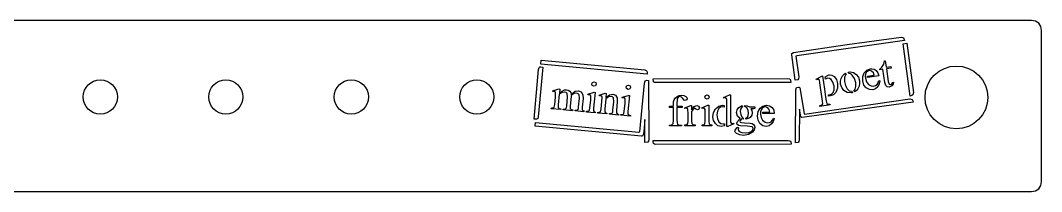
# Model space of a CAD drawing. Extents: x 133 to 702, y 1043 to 1091.
# Drawn here: x 417.5 to 701.7, y 1042.9 to 1090.6 of the extents above; entities that cross this region are included whole.
import ezdxf

# ---------------------------------------------------------------- set-up
doc = ezdxf.new("R2010")
doc.units = 0

msp = doc.modelspace()

# ---------------------------------------------------------------- linework, layer by layer
at = {"layer": 'plate'}
for p, q in [((698.94088, 1090.55234), (136.134922, 1090.55234)), ((700.017017, 1090.33615), (698.94088, 1090.55234)), ((700.89394, 1089.745871), (700.017017, 1090.33615)), ((701.484213, 1088.868945), (700.89394, 1089.745871)), ((701.7004, 1087.79281), (701.484213, 1088.868945)), ((647.606719, 1083.809894), (662.59422, 1085.87713)), ((662.59422, 1085.87713), (662.59426, 1085.87717)), ((662.59426, 1085.87717), (663.025265, 1085.839895)), ((663.025265, 1085.839895), (663.308839, 1085.66643)), ((663.308839, 1085.66643), (663.53477, 1084.94338)), ((701.7004, 1045.68686), (701.7004, 1087.79281)), ((632.64204, 1081.59367), (647.606719, 1083.809894)), ((663.53477, 1084.94338), (633.58259, 1080.66043)), ((663.16787, 1084.06436), (664.21483, 1084.20905)), ((665.15793, 1069.51796), (663.16787, 1084.06436)), ((664.21483, 1084.20905), (666.09637, 1070.45486)), ((664.21483, 1084.20905), (664.21483, 1084.20905)), ((632.2266, 1080.97665), (632.2276, 1081.38076)), ((633.16763, 1073.8851), (632.2266, 1080.97665)), ((632.2276, 1081.38076), (632.64204, 1081.59367)), ((633.58259, 1080.66043), (633.3485, 1080.57823)), ((633.3485, 1080.57823), (634.11331, 1074.81837)), ((562.86701, 1077.58827), (561.58699, 1063.73795)), ((561.73892, 1076.88909), (561.88797, 1077.450321)), ((561.88797, 1077.450321), (562.084534, 1077.618457)), ((562.084534, 1077.618457), (562.37557, 1077.66527)), ((562.37557, 1077.66527), (562.86701, 1077.58827)), ((562.37557, 1077.66527), (562.37557, 1077.66527)), ((562.39417, 1078.40424), (562.49187, 1079.45896)), ((591.95309, 1075.64059), (562.39417, 1078.40424)), ((562.49184, 1079.45896), (591.25391, 1076.76972)), ((562.49187, 1079.45896), (562.49184, 1079.45896)), ((653.067177, 1076.710323), (654.03349, 1077.04927)), ((654.03349, 1077.04927), (654.36939, 1077.07567)), ((654.36939, 1077.07567), (654.36944, 1077.07564)), ((654.36944, 1077.07564), (654.36995, 1077.07512)), ((654.36995, 1077.07512), (654.47796, 1077.07412)), ((654.47796, 1077.07412), (655.087513, 1076.957735)), ((656.65299, 1077.02806), (657.2576, 1077.56446)), ((656.68089, 1076.83117), (656.65299, 1077.02806)), ((657.2576, 1077.56446), (657.76558, 1078.398)), ((657.76558, 1078.398), (658.02862, 1079.28115)), ((658.02862, 1079.28115), (658.21313, 1079.30754)), ((658.21313, 1079.30754), (658.46996, 1077.51282)), ((658.46996, 1077.51282), (659.74585, 1077.69524)), ((659.80525, 1077.27821), (658.52936, 1077.09579)), ((658.52936, 1077.09579), (659.03579, 1073.55389)), ((659.74585, 1077.69524), (659.80525, 1077.27821)), ((673.157998, 1076.398308), (674.660795, 1077.200633)), ((674.660795, 1077.200633), (676.290763, 1077.695941)), ((676.290763, 1077.695941), (678.0021, 1077.86526)), ((678.0021, 1077.86526), (679.713437, 1077.695941)), ((678.0021, 1077.86526), (678.0021, 1077.86526)), ((679.713437, 1077.695941), (681.343405, 1077.200633)), ((681.343405, 1077.200633), (682.846202, 1076.398308)), ((560.45889, 1063.03929), (561.73892, 1076.88909)), ((591.25391, 1076.76972), (591.634349, 1076.660284)), ((591.634349, 1076.660284), (591.880265, 1076.436748)), ((591.880265, 1076.436748), (591.987798, 1076.097414)), ((591.987798, 1076.097414), (591.95309, 1075.64059)), ((593.60932, 1074.29289), (631.10006, 1074.35229)), ((593.732207, 1073.497202), (593.60932, 1074.29289)), ((631.10006, 1074.35229), (631.598354, 1074.253957)), ((631.598354, 1074.253957), (631.850041, 1074.043885)), ((634.077478, 1074.333803), (633.915626, 1074.054352)), ((634.11331, 1074.81837), (634.077478, 1074.333803)), ((638.9373, 1074.16524), (640.5217, 1075.0856)), ((639.036, 1073.98489), (638.9373, 1074.16524)), ((640.5217, 1075.0856), (640.74805, 1075.11814)), ((640.74805, 1075.11814), (641.0085, 1073.29137)), ((641.41116, 1074.72271), (641.63234, 1074.97076)), ((641.43906, 1074.65861), (641.41116, 1074.72271)), ((641.50006, 1074.47361), (641.43906, 1074.65861)), ((641.55846, 1074.26381), (641.50006, 1074.47361)), ((641.57246, 1074.21371), (641.55846, 1074.26381)), ((641.59726, 1074.23541), (641.57246, 1074.21371)), ((642.14348, 1074.45968), (641.59726, 1074.23541)), ((641.63234, 1074.97076), (642.49069, 1075.39141)), ((642.648903, 1074.413374), (642.14348, 1074.45968)), ((642.49069, 1075.39141), (642.69326, 1075.41051)), ((643.11603, 1074.1243), (642.648903, 1074.413374)), ((642.69315, 1075.41062), (642.69366, 1075.41062)), ((642.69326, 1075.41051), (642.69315, 1075.41062)), ((642.69366, 1075.41062), (642.69418, 1075.41062)), ((642.69418, 1075.41062), (643.358952, 1075.30797)), ((643.358952, 1075.30797), (643.95405, 1074.94399)), ((643.95405, 1074.94399), (644.589129, 1074.10987)), ((645.771977, 1073.618768), (645.94311, 1074.40079)), ((645.94311, 1074.40079), (646.284314, 1075.109682)), ((646.284314, 1075.109682), (646.76993, 1075.63844)), ((646.76993, 1075.63844), (647.17197, 1075.90458)), ((646.84747, 1074.75531), (646.82367, 1073.51663)), ((647.26656, 1075.48447), (646.84747, 1074.75531)), ((647.17194, 1075.90465), (647.17246, 1075.90465)), ((647.17197, 1075.90458), (647.17194, 1075.90465)), ((647.17246, 1075.90465), (647.20966, 1075.78528)), ((647.20966, 1075.78528), (647.28406, 1075.55997)), ((647.30166, 1075.51137), (647.26656, 1075.48447)), ((647.28406, 1075.55997), (647.30166, 1075.51137)), ((647.89332, 1076.16035), (648.00649, 1076.18055)), ((647.89383, 1076.15735), (647.89332, 1076.16035)), ((647.97343, 1075.97493), (647.89383, 1076.15735)), ((648.06853, 1075.78011), (647.97343, 1075.97493)), ((648.00649, 1076.18055), (648.31086, 1076.20895)), ((648.580254, 1075.673935), (648.06853, 1075.78011)), ((648.31086, 1076.20895), (648.44005, 1076.21195)), ((648.44005, 1076.21195), (648.44008, 1076.21161)), ((648.44008, 1076.21161), (648.4406, 1076.21161)), ((648.4406, 1076.21161), (649.34611, 1076.037436)), ((649.03746, 1075.34861), (648.580254, 1075.673935)), ((649.648779, 1074.425836), (649.03746, 1075.34861)), ((649.34611, 1076.037436), (650.13249, 1075.52328)), ((649.99141, 1073.14823), (649.648779, 1074.425836)), ((650.13249, 1075.52328), (650.734596, 1074.72722)), ((650.734596, 1074.72722), (651.03476, 1073.76628)), ((651.93594, 1073.71924), (651.936427, 1074.990989)), ((651.936427, 1074.990989), (652.33902, 1076.00386)), ((652.33902, 1076.00386), (653.067177, 1076.710323)), ((652.68967, 1075.572625), (652.62689, 1074.95792)), ((652.62689, 1074.95792), (652.68939, 1074.49955)), ((652.68939, 1074.49955), (652.991729, 1073.488921)), ((652.92816, 1076.06328), (652.68967, 1075.572625)), ((653.305472, 1076.413896), (652.92816, 1076.06328)), ((653.24287, 1075.01947), (655.15542, 1075.29284)), ((653.30077, 1074.67479), (653.24287, 1075.01947)), ((656.45096, 1075.1254), (653.30077, 1074.67479)), ((653.76119, 1076.57798), (653.305472, 1076.413896)), ((653.9219, 1076.58888), (653.76119, 1076.57798)), ((654.40249, 1076.47519), (653.9219, 1076.58888)), ((654.92442, 1076.01476), (654.40249, 1076.47519)), ((655.15542, 1075.29284), (654.92442, 1076.01476)), ((655.087513, 1076.957735), (655.62931, 1076.65709)), ((655.62931, 1076.65709), (656.172982, 1076.015212)), ((656.172982, 1076.015212), (656.45096, 1075.1254)), ((657.54544, 1076.95468), (656.68089, 1076.83117)), ((658.07047, 1073.28204), (657.54544, 1076.95468)), ((670.737802, 1073.978112), (671.828174, 1075.307936)), ((671.828174, 1075.307936), (673.157998, 1076.398308)), ((682.846202, 1076.398308), (684.176026, 1075.307936)), ((684.176026, 1075.307936), (685.266398, 1073.978112)), ((435.37466, 1071.101987), (435.813759, 1071.910966)), ((435.813759, 1071.910966), (436.395302, 1072.615804)), ((436.395302, 1072.615804), (437.100139, 1073.197348)), ((437.100139, 1073.197348), (437.909118, 1073.636448)), ((437.909118, 1073.636448), (438.803089, 1073.913953)), ((438.803089, 1073.913953), (439.7629, 1074.01071)), ((439.7629, 1074.01071), (440.722711, 1073.913953)), ((439.7629, 1074.01071), (439.7629, 1074.01071)), ((440.722711, 1073.913953), (441.616682, 1073.636448)), ((441.616682, 1073.636448), (442.425661, 1073.197348)), ((442.425661, 1073.197348), (443.130497, 1072.615804)), ((443.130497, 1072.615804), (443.712041, 1071.910966)), ((443.712041, 1071.910966), (444.15114, 1071.101987)), ((470.29966, 1071.101987), (470.738759, 1071.910966)), ((470.738759, 1071.910966), (471.320302, 1072.615804)), ((471.320302, 1072.615804), (472.025139, 1073.197348)), ((472.025139, 1073.197348), (472.834118, 1073.636448)), ((472.834118, 1073.636448), (473.728089, 1073.913953)), ((473.728089, 1073.913953), (474.6879, 1074.01071)), ((474.6879, 1074.01071), (475.647711, 1073.913953)), ((474.6879, 1074.01071), (474.6879, 1074.01071)), ((475.647711, 1073.913953), (476.541682, 1073.636448)), ((476.541682, 1073.636448), (477.350661, 1073.197348)), ((477.350661, 1073.197348), (478.055497, 1072.615804)), ((478.055497, 1072.615804), (478.637041, 1071.910966)), ((478.637041, 1071.910966), (479.07614, 1071.101987)), ((505.22466, 1071.101987), (505.663759, 1071.910966)), ((505.663759, 1071.910966), (506.245302, 1072.615804)), ((506.245302, 1072.615804), (506.950139, 1073.197348)), ((506.950139, 1073.197348), (507.759118, 1073.636448)), ((507.759118, 1073.636448), (508.653089, 1073.913953)), ((508.653089, 1073.913953), (509.6129, 1074.01071)), ((509.6129, 1074.01071), (510.572711, 1073.913953)), ((509.6129, 1074.01071), (509.6129, 1074.01071)), ((510.572711, 1073.913953), (511.466682, 1073.636448)), ((511.466682, 1073.636448), (512.275661, 1073.197348)), ((512.275661, 1073.197348), (512.980497, 1072.615804)), ((512.980497, 1072.615804), (513.562041, 1071.910966)), ((513.562041, 1071.910966), (514.00114, 1071.101987)), ((540.14966, 1071.101987), (540.588759, 1071.910966)), ((540.588759, 1071.910966), (541.170302, 1072.615804)), ((541.170302, 1072.615804), (541.875139, 1073.197348)), ((541.875139, 1073.197348), (542.684118, 1073.636448)), ((542.684118, 1073.636448), (543.578089, 1073.913953)), ((543.578089, 1073.913953), (544.5379, 1074.01071)), ((544.5379, 1074.01071), (545.497711, 1073.913953)), ((544.5379, 1074.01071), (544.5379, 1074.01071)), ((545.497711, 1073.913953), (546.391682, 1073.636448)), ((546.391682, 1073.636448), (547.200661, 1073.197348)), ((547.200661, 1073.197348), (547.905497, 1072.615804)), ((547.905497, 1072.615804), (548.487041, 1071.910966)), ((548.487041, 1071.910966), (548.92614, 1071.101987)), ((565.65085, 1070.96686), (567.36803, 1071.48373)), ((567.36803, 1071.48373), (567.62589, 1071.45943)), ((567.62589, 1071.45943), (567.51686, 1070.29)), ((576.54628, 1072.91207), (576.7597, 1073.32186)), ((576.68581, 1072.46352), (576.54628, 1072.91207)), ((577.10077, 1072.24338), (576.68581, 1072.46352)), ((576.7597, 1073.32186), (577.21446, 1073.46036)), ((577.54312, 1072.38342), (577.10077, 1072.24338)), ((577.21446, 1073.46036), (577.62373, 1073.24073)), ((577.21446, 1073.46036), (577.21446, 1073.46036)), ((577.76378, 1072.79838), (577.54312, 1072.38342)), ((577.62373, 1073.24073), (577.76378, 1072.79838)), ((586.0997, 1072.01858), (586.31313, 1072.42838)), ((586.23923, 1071.57003), (586.0997, 1072.01858)), ((586.65419, 1071.34989), (586.23923, 1071.57003)), ((586.31313, 1072.42838), (586.76788, 1072.56739)), ((587.09654, 1071.48993), (586.65419, 1071.34989)), ((586.76788, 1072.56739), (587.17664, 1072.34725)), ((586.76788, 1072.56739), (586.76788, 1072.56739)), ((587.31668, 1071.9049), (587.09654, 1071.48993)), ((587.17664, 1072.34725), (587.31668, 1071.9049)), ((589.9026, 1059.50569), (591.22448, 1073.11623)), ((591.22448, 1073.11623), (591.390539, 1073.735535)), ((591.390539, 1073.735535), (591.8229, 1073.88621)), ((591.8229, 1073.88621), (591.8622, 1073.89321)), ((591.86214, 1073.8934), (591.86314, 1073.8934)), ((591.8622, 1073.89321), (591.86214, 1073.8934)), ((591.86314, 1073.8934), (592.35923, 1073.8614)), ((592.35923, 1073.8614), (592.36823, 1057.38592)), ((593.994745, 1073.296857), (593.732207, 1073.497202)), ((594.40927, 1073.23559), (593.994745, 1073.296857)), ((631.90001, 1073.29499), (594.40927, 1073.23559)), ((631.850041, 1074.043885), (631.90001, 1073.29499)), ((633.915626, 1074.054352), (633.16763, 1073.8851)), ((633.33874, 1071.19641), (633.506691, 1071.87526)), ((633.506691, 1071.87526), (634.01725, 1072.016)), ((634.01719, 1072.016), (634.261336, 1071.97841)), ((634.01725, 1072.016), (634.01719, 1072.016)), ((634.261336, 1071.97841), (634.42647, 1071.83048)), ((634.42647, 1071.83048), (635.62123, 1064.65883)), ((639.38791, 1074.12029), (639.036, 1073.98489)), ((639.67833, 1074.08879), (639.38791, 1074.12029)), ((639.86385, 1073.89603), (639.67833, 1074.08879)), ((640.00803, 1073.22941), (639.86385, 1073.89603)), ((640.747, 1068.0659), (640.00803, 1073.22941)), ((641.0085, 1073.29137), (641.27153, 1071.45118)), ((641.27153, 1071.45118), (641.59916, 1069.16656)), ((643.644599, 1073.364794), (643.11603, 1074.1243)), ((643.94027, 1072.27687), (643.644599, 1073.364794)), ((643.959609, 1071.28029), (643.94027, 1072.27687)), ((644.903157, 1071.669294), (644.44446, 1070.53599)), ((644.589129, 1074.10987), (644.92144, 1072.98907)), ((644.92144, 1072.98907), (644.903157, 1071.669294)), ((645.78653, 1072.85722), (645.771977, 1073.618768)), ((646.080294, 1071.898324), (645.78653, 1072.85722)), ((646.66658, 1071.08471), (646.080294, 1071.898324)), ((646.82367, 1073.51663), (647.100296, 1072.423033)), ((647.100296, 1072.423033), (647.589, 1071.52709)), ((647.589, 1071.52709), (648.195511, 1070.977226)), ((649.5134, 1071.06412), (649.85033, 1071.45479)), ((649.85033, 1071.45479), (650.039314, 1072.143523)), ((650.039314, 1072.143523), (649.99141, 1073.14823)), ((650.570644, 1071.512273), (650.08546, 1070.95922)), ((650.89523, 1072.23097), (650.570644, 1071.512273)), ((651.052306, 1073.015676), (650.89523, 1072.23097)), ((651.03476, 1073.76628), (651.052306, 1073.015676)), ((652.276655, 1072.581525), (651.93594, 1073.71924)), ((652.92865, 1071.75605), (652.276655, 1072.581525)), ((653.78402, 1071.294261), (652.92865, 1071.75605)), ((652.991729, 1073.488921), (653.53895, 1072.76219)), ((653.53895, 1072.76219), (654.261591, 1072.336095)), ((654.72492, 1071.23412), (653.78402, 1071.294261)), ((654.261591, 1072.336095), (655.03911, 1072.27075)), ((655.531491, 1071.519876), (654.72492, 1071.23412)), ((655.03911, 1072.27075), (655.529492, 1072.415487)), ((655.529492, 1072.415487), (655.92743, 1072.69605)), ((656.13827, 1072.11779), (655.531491, 1071.519876)), ((655.92743, 1072.69605), (656.236634, 1073.150879)), ((656.519571, 1072.896435), (656.13827, 1072.11779)), ((656.236634, 1073.150879), (656.4504, 1073.80502)), ((656.4504, 1073.80502), (656.65245, 1073.71252)), ((656.65245, 1073.71252), (656.519571, 1072.896435)), ((658.3211, 1072.42317), (658.07047, 1073.28204)), ((658.77121, 1072.04335), (658.3211, 1072.42317)), ((659.32931, 1071.97105), (658.77121, 1072.04335)), ((659.03579, 1073.55389), (659.28694, 1072.85936)), ((659.28694, 1072.85936), (659.70707, 1072.7312)), ((660.07449, 1072.37568), (659.32931, 1071.97105)), ((659.70707, 1072.7312), (660.0719, 1072.90483)), ((660.0719, 1072.90483), (660.306, 1073.30946)), ((660.359983, 1072.794004), (660.07449, 1072.37568)), ((660.306, 1073.30946), (660.53854, 1073.34306)), ((660.53854, 1073.34306), (660.359983, 1072.794004)), ((669.440169, 1070.845347), (669.935477, 1072.475315)), ((669.935477, 1072.475315), (670.737802, 1073.978112)), ((685.266398, 1073.978112), (686.068723, 1072.475315)), ((686.068723, 1072.475315), (686.564031, 1070.845347)), ((435.0004, 1069.24821), (435.097157, 1070.208018)), ((435.097157, 1068.288402), (435.0004, 1069.24821)), ((435.097157, 1070.208018), (435.37466, 1071.101987)), ((444.15114, 1071.101987), (444.428643, 1070.208018)), ((444.428643, 1070.208018), (444.5254, 1069.24821)), ((444.5254, 1069.24821), (444.428643, 1068.288402)), ((469.9254, 1069.24821), (470.022157, 1070.208018)), ((470.022157, 1068.288402), (469.9254, 1069.24821)), ((470.022157, 1070.208018), (470.29966, 1071.101987)), ((479.07614, 1071.101987), (479.353643, 1070.208018)), ((479.353643, 1070.208018), (479.4504, 1069.24821)), ((479.4504, 1069.24821), (479.353643, 1068.288402)), ((504.8504, 1069.24821), (504.947157, 1070.208018)), ((504.947157, 1068.288402), (504.8504, 1069.24821)), ((504.947157, 1070.208018), (505.22466, 1071.101987)), ((514.00114, 1071.101987), (514.278643, 1070.208018)), ((514.278643, 1070.208018), (514.3754, 1069.24821)), ((514.3754, 1069.24821), (514.278643, 1068.288402)), ((539.7754, 1069.24821), (539.872157, 1070.208018)), ((539.872157, 1068.288402), (539.7754, 1069.24821)), ((539.872157, 1070.208018), (540.14966, 1071.101987)), ((548.92614, 1071.101987), (549.203643, 1070.208018)), ((549.203643, 1070.208018), (549.3004, 1069.24821)), ((549.3004, 1069.24821), (549.203643, 1068.288402)), ((565.72065, 1070.74258), (565.65085, 1070.96686)), ((566.13097, 1070.79478), (565.72065, 1070.74258)), ((566.36971, 1070.69401), (566.13097, 1070.79478)), ((566.22449, 1067.13815), (566.42086, 1069.23725)), ((566.47616, 1070.41134), (566.36971, 1070.69401)), ((566.42086, 1069.23725), (566.47616, 1070.41134)), ((567.48973, 1069.99022), (567.21429, 1067.04569)), ((568.31242, 1070.51215), (567.48973, 1069.99022)), ((567.51686, 1070.29), (568.28942, 1070.91373)), ((568.28942, 1070.91373), (568.90385, 1071.21294)), ((568.97078, 1070.62584), (568.31242, 1070.51215)), ((568.90385, 1071.21294), (569.53327, 1071.28114)), ((569.383108, 1070.490541), (568.97078, 1070.62584)), ((569.67254, 1070.17315), (569.383108, 1070.490541)), ((569.53327, 1071.28114), (570.006214, 1071.161259)), ((569.55885, 1066.82658), (569.78003, 1069.18923)), ((569.78003, 1069.18923), (569.67254, 1070.17315)), ((570.006214, 1071.161259), (570.39317, 1070.89821)), ((570.39317, 1070.89821), (570.669202, 1070.501821)), ((570.7932, 1069.3546), (570.54826, 1066.73358)), ((570.669202, 1070.501821), (570.80968, 1069.98199)), ((570.8051, 1069.6135), (570.7932, 1069.3546)), ((570.8237, 1069.6786), (570.8051, 1069.6135)), ((570.80968, 1069.98199), (571.94088, 1070.82587)), ((571.65208, 1070.19382), (570.8237, 1069.6786)), ((572.30888, 1070.29562), (571.65208, 1070.19382)), ((571.94088, 1070.82587), (572.83798, 1070.97211)), ((572.745145, 1070.158126), (572.30888, 1070.29562)), ((573.02253, 1069.8419), (572.745145, 1070.158126)), ((572.83798, 1070.97211), (573.59039, 1070.67187)), ((572.87527, 1066.51601), (573.09593, 1068.87917)), ((573.09593, 1068.87917), (573.02253, 1069.8419)), ((573.59039, 1070.67187), (574.06168, 1069.89001)), ((574.09168, 1068.7862), (573.8705, 1066.42303)), ((574.06168, 1069.89001), (574.09168, 1068.7862)), ((575.46137, 1070.04919), (577.17932, 1070.56596)), ((575.52547, 1069.82543), (575.46137, 1070.04919)), ((575.94147, 1069.87713), (575.52547, 1069.82543)), ((576.18021, 1069.77636), (575.94147, 1069.87713)), ((576.2877, 1069.49989), (576.18021, 1069.77636)), ((576.2329, 1068.33769), (576.2877, 1069.49989)), ((577.44338, 1070.54166), (577.03101, 1066.12746)), ((577.17932, 1070.56596), (577.44338, 1070.54166)), ((578.58594, 1069.75715), (580.30367, 1070.27399)), ((578.65574, 1069.53235), (578.58594, 1069.75715)), ((579.06605, 1069.58505), (578.65574, 1069.53235)), ((579.30428, 1069.48377), (579.06605, 1069.58505)), ((579.41487, 1069.17733), (579.30428, 1069.48377)), ((579.35027, 1067.96758), (579.41487, 1069.17733)), ((580.42048, 1068.73244), (580.1497, 1065.83598)), ((580.30367, 1070.27399), (580.56154, 1070.24969)), ((581.18419, 1069.250724), (580.42048, 1068.73244)), ((580.56154, 1070.24969), (580.45354, 1069.08645)), ((580.45354, 1069.08645), (581.478106, 1069.870784)), ((581.91445, 1069.37891), (581.18419, 1069.250724)), ((581.478106, 1069.870784), (582.40329, 1070.07761)), ((582.300743, 1069.256781), (581.91445, 1069.37891)), ((582.53612, 1068.97635), (582.300743, 1069.256781)), ((582.40329, 1070.07761), (583.1557, 1069.77737)), ((582.63272, 1067.87203), (582.53612, 1068.97635)), ((583.1557, 1069.77737), (583.60218, 1068.99137)), ((583.60218, 1068.99137), (583.63058, 1067.87567)), ((585.0148, 1069.15564), (586.73274, 1069.67242)), ((585.0789, 1068.93188), (585.0148, 1069.15564)), ((585.49489, 1068.98408), (585.0789, 1068.93188)), ((585.73364, 1068.8828), (585.49489, 1068.98408)), ((585.84061, 1068.60685), (585.73364, 1068.8828)), ((585.78631, 1067.44413), (585.84061, 1068.60685)), ((586.99681, 1069.64812), (586.58443, 1065.23391)), ((586.73274, 1069.67242), (586.99681, 1069.64812)), ((599.301117, 1067.862869), (599.49993, 1068.49829)), ((599.49993, 1068.49829), (599.83425, 1069.014959)), ((599.83425, 1069.014959), (600.30711, 1069.4202)), ((600.31331, 1068.73342), (600.22911, 1067.13714)), ((600.30711, 1069.4202), (600.888418, 1069.686551)), ((600.59029, 1069.19127), (600.31331, 1068.73342)), ((601.06003, 1069.34165), (600.59029, 1069.19127)), ((600.888418, 1069.686551), (601.53598, 1069.77522)), ((601.47551, 1069.22745), (601.06003, 1069.34165)), ((601.8853, 1068.78148), (601.47551, 1069.22745)), ((601.53597, 1069.77525), (602.142664, 1069.673008)), ((601.53598, 1069.77522), (601.53597, 1069.77525)), ((602.25892, 1068.35412), (601.8853, 1068.78148)), ((602.142664, 1069.673008), (602.69817, 1069.36597)), ((602.69817, 1069.36597), (602.960177, 1069.078423)), ((603.04751, 1068.75774), (602.89093, 1068.41409)), ((602.960177, 1069.078423), (603.04751, 1068.75774)), ((607.99242, 1069.2172), (608.16709, 1069.64509)), ((608.17329, 1068.78364), (607.99242, 1069.2172)), ((608.16709, 1069.64509), (608.60686, 1069.82595)), ((608.60686, 1068.60329), (608.17329, 1068.78364)), ((608.60686, 1069.82595), (609.03474, 1069.64509)), ((608.60686, 1069.82595), (608.60686, 1069.82595)), ((609.03474, 1068.78364), (608.60686, 1068.60329)), ((609.03474, 1069.64509), (609.21509, 1069.2172)), ((609.21509, 1069.2172), (609.03474, 1068.78364)), ((613.20086, 1069.13048), (614.84575, 1069.80525)), ((613.27886, 1068.91964), (613.20086, 1069.13048)), ((613.69434, 1069.01624), (613.27886, 1068.91964)), ((613.93515, 1068.93764), (613.69434, 1069.01624)), ((614.07416, 1068.64257), (613.93515, 1068.93764)), ((614.12226, 1067.48036), (614.07416, 1068.64257)), ((614.84575, 1069.80525), (615.11499, 1069.80525)), ((615.11499, 1069.80525), (615.11499, 1063.42631)), ((633.21678, 1056.51204), (633.33874, 1071.19641)), ((635.68173, 1064.4976), (665.05151, 1068.69941)), ((641.59916, 1069.16656), (641.74178, 1068.17127)), ((642.38119, 1069.88904), (642.80287, 1069.89304)), ((642.38819, 1069.6167), (642.38119, 1069.88904)), ((642.38619, 1069.51542), (642.38819, 1069.6167)), ((642.87143, 1069.53812), (642.38619, 1069.51542)), ((642.80287, 1069.89304), (643.32573, 1070.086676)), ((643.771472, 1069.860111), (642.87143, 1069.53812)), ((643.32573, 1070.086676), (643.70204, 1070.49662)), ((643.70204, 1070.49662), (643.959609, 1071.28029)), ((644.44446, 1070.53599), (643.771472, 1069.860111)), ((647.626416, 1070.468976), (646.66658, 1071.08471)), ((648.76929, 1070.3814), (647.626416, 1070.468976)), ((648.195511, 1070.977226), (648.87988, 1070.83204)), ((649.04628, 1070.4362), (648.76929, 1070.3814)), ((648.87988, 1070.83204), (648.94708, 1070.66719)), ((648.94708, 1070.66719), (649.04628, 1070.4362)), ((649.67257, 1070.67758), (649.5134, 1071.06412)), ((650.08546, 1070.95922), (649.67257, 1070.67758)), ((665.05151, 1068.69941), (665.66782, 1068.524819)), ((665.609798, 1069.615572), (665.15793, 1069.51796)), ((665.914096, 1069.843786), (665.609798, 1069.615572)), ((665.66782, 1068.524819), (665.894354, 1068.218792)), ((666.09637, 1070.45486), (665.914096, 1069.843786)), ((669.27085, 1069.13401), (669.440169, 1070.845347)), ((669.440169, 1067.422673), (669.27085, 1069.13401)), ((686.564031, 1070.845347), (686.73335, 1069.13401)), ((686.73335, 1069.13401), (686.564031, 1067.422673)), ((435.37466, 1067.394433), (435.097157, 1068.288402)), ((435.813759, 1066.585454), (435.37466, 1067.394433)), ((436.395302, 1065.880616), (435.813759, 1066.585454)), ((437.100139, 1065.299072), (436.395302, 1065.880616)), ((443.130497, 1065.880616), (442.425661, 1065.299072)), ((443.712041, 1066.585454), (443.130497, 1065.880616)), ((444.15114, 1067.394433), (443.712041, 1066.585454)), ((444.428643, 1068.288402), (444.15114, 1067.394433)), ((470.29966, 1067.394433), (470.022157, 1068.288402)), ((470.738759, 1066.585454), (470.29966, 1067.394433)), ((471.320302, 1065.880616), (470.738759, 1066.585454)), ((472.025139, 1065.299072), (471.320302, 1065.880616)), ((478.055497, 1065.880616), (477.350661, 1065.299072)), ((478.637041, 1066.585454), (478.055497, 1065.880616)), ((479.07614, 1067.394433), (478.637041, 1066.585454)), ((479.353643, 1068.288402), (479.07614, 1067.394433)), ((505.22466, 1067.394433), (504.947157, 1068.288402)), ((505.663759, 1066.585454), (505.22466, 1067.394433)), ((506.245302, 1065.880616), (505.663759, 1066.585454)), ((506.950139, 1065.299072), (506.245302, 1065.880616)), ((512.980497, 1065.880616), (512.275661, 1065.299072)), ((513.562041, 1066.585454), (512.980497, 1065.880616)), ((514.00114, 1067.394433), (513.562041, 1066.585454)), ((514.278643, 1068.288402), (514.00114, 1067.394433)), ((540.14966, 1067.394433), (539.872157, 1068.288402)), ((540.588759, 1066.585454), (540.14966, 1067.394433)), ((541.170302, 1065.880616), (540.588759, 1066.585454)), ((541.875139, 1065.299072), (541.170302, 1065.880616)), ((547.905497, 1065.880616), (547.200661, 1065.299072)), ((548.487041, 1066.585454), (547.905497, 1065.880616)), ((548.92614, 1067.394433), (548.487041, 1066.585454)), ((549.203643, 1068.288402), (548.92614, 1067.394433)), ((565.27463, 1065.97496), (565.29483, 1066.19045)), ((567.88067, 1065.72639), (565.27463, 1065.97496)), ((565.29483, 1066.19045), (565.8302, 1066.21935)), ((565.8302, 1066.21935), (566.08186, 1066.45551)), ((566.08186, 1066.45551), (566.22449, 1067.13815)), ((567.21429, 1067.04569), (567.22029, 1066.33721)), ((567.22029, 1066.33721), (567.41925, 1066.07056)), ((567.41925, 1066.07056), (567.90087, 1065.9424)), ((567.90087, 1065.9424), (567.88067, 1065.72639)), ((568.54853, 1065.66852), (568.56923, 1065.88453)), ((571.19695, 1065.42048), (568.54853, 1065.66852)), ((568.56923, 1065.88453), (569.20278, 1065.93413)), ((569.20278, 1065.93413), (569.47305, 1066.23541)), ((569.47305, 1066.23541), (569.55885, 1066.82658)), ((570.54826, 1066.73358), (570.54226, 1066.02664)), ((570.54226, 1066.02664), (570.76033, 1065.77033)), ((570.76033, 1065.77033), (571.21715, 1065.63649)), ((571.21715, 1065.63649), (571.19695, 1065.42048)), ((572.0055, 1065.56309), (572.56981, 1065.64939)), ((572.56981, 1065.64939), (572.79667, 1065.93671)), ((572.79667, 1065.93671), (572.87527, 1066.51601)), ((573.8705, 1066.42303), (573.8824, 1065.70835)), ((573.8824, 1065.70835), (574.0829, 1065.45927)), ((575.88667, 1065.5389), (576.03498, 1066.22051)), ((576.03498, 1066.22051), (576.2329, 1068.33769)), ((577.03101, 1066.12746), (577.03801, 1065.43138)), ((578.93324, 1065.12693), (579.15959, 1065.92843)), ((579.15959, 1065.92843), (579.35027, 1067.96758)), ((580.1497, 1065.83598), (580.15021, 1065.1399)), ((582.3454, 1065.06186), (582.4224, 1065.62307)), ((582.4224, 1065.62307), (582.63272, 1067.87203)), ((583.63058, 1067.87567), (583.41147, 1065.5306)), ((585.58839, 1065.32746), (585.78631, 1067.44413)), ((598.16306, 1066.30618), (598.16306, 1066.73974)), ((598.16306, 1066.73974), (599.23483, 1066.73974)), ((599.23483, 1066.30618), (598.16306, 1066.30618)), ((599.23483, 1067.10096), (599.301117, 1067.862869)), ((599.23483, 1066.73974), (599.23483, 1067.10096)), ((599.23483, 1062.68004), (599.23483, 1066.30618)), ((600.22911, 1067.13714), (600.22911, 1066.73974)), ((600.22911, 1066.73974), (601.65021, 1066.73974)), ((601.65021, 1066.30618), (600.22911, 1066.30618)), ((600.22911, 1066.30618), (600.22911, 1062.68004)), ((601.65021, 1066.73974), (601.65021, 1066.30618)), ((602.554, 1068.25752), (602.25892, 1068.35412)), ((602.38291, 1066.24491), (604.0521, 1066.9198)), ((602.44341, 1066.02838), (602.38291, 1066.24491)), ((602.86509, 1066.11828), (602.44341, 1066.02838)), ((602.89093, 1068.41409), (602.554, 1068.25752)), ((603.1245, 1066.03408), (602.86509, 1066.11828)), ((603.26868, 1065.7633), (603.1245, 1066.03408)), ((603.31108, 1064.61867), (603.26868, 1065.7633)), ((604.0521, 1066.9198), (604.30479, 1066.9198)), ((604.30479, 1066.9198), (604.30479, 1065.67853)), ((604.30479, 1065.67853), (605.006566, 1066.609361)), ((604.86497, 1065.98601), (604.30479, 1065.17262)), ((605.10009, 1066.10641), (604.86497, 1065.98601)), ((605.006566, 1066.609361), (605.72641, 1066.9198)), ((605.4856, 1065.89557), (605.10009, 1066.10641)), ((605.96102, 1065.69093), (605.4856, 1065.89557)), ((605.72641, 1066.9198), (606.27418, 1066.71464)), ((606.33464, 1065.85371), (605.96102, 1065.69093)), ((606.27418, 1066.71464), (606.49122, 1066.25111)), ((606.49122, 1066.25111), (606.33464, 1065.85371)), ((607.17898, 1066.26589), (608.84198, 1066.9408)), ((607.26318, 1066.04936), (607.17898, 1066.26589)), ((607.67297, 1066.13926), (607.26318, 1066.04936)), ((607.91947, 1066.06126), (607.67297, 1066.13926)), ((608.05228, 1065.79616), (607.91947, 1066.06126)), ((608.10658, 1064.63345), (608.05228, 1065.79616)), ((608.84198, 1066.9408), (609.10708, 1066.9408)), ((609.10708, 1066.9408), (609.10708, 1062.50748)), ((610.434836, 1064.905249), (610.99492, 1065.93822)), ((610.99492, 1065.93822), (611.848929, 1066.678939)), ((611.90028, 1066.07678), (611.489119, 1065.305634)), ((611.848929, 1066.678939), (612.91677, 1066.92576)), ((612.344511, 1066.433711), (611.90028, 1066.07678)), ((612.84596, 1066.55272), (612.344511, 1066.433711)), ((613.33999, 1066.42198), (612.84596, 1066.55272)), ((612.91667, 1066.9258), (612.91719, 1066.9258)), ((612.91677, 1066.92576), (612.91667, 1066.9258)), ((612.91719, 1066.9258), (613.35799, 1066.8757)), ((613.34899, 1066.54342), (613.33999, 1066.42198)), ((613.35599, 1066.70568), (613.34899, 1066.54342)), ((613.35799, 1066.8757), (613.35599, 1066.70568)), ((614.12174, 1064.66038), (614.12226, 1067.48036)), ((616.82053, 1064.91956), (616.973892, 1065.681391)), ((616.973892, 1065.681391), (617.43444, 1066.32878)), ((617.43444, 1066.32878), (618.40028, 1066.84968)), ((617.945862, 1065.824879), (617.87076, 1065.18509)), ((618.17152, 1066.27494), (617.945862, 1065.824879)), ((618.45057, 1066.50955), (618.17152, 1066.27494)), ((618.40006, 1066.8501), (618.40057, 1066.8501)), ((618.40028, 1066.84968), (618.40006, 1066.8501)), ((618.40057, 1066.8501), (618.40257, 1066.8501)), ((618.40257, 1066.8501), (618.42837, 1066.65373)), ((618.42837, 1066.65373), (618.45057, 1066.50955)), ((619.12249, 1066.9168), (619.800112, 1066.809471)), ((619.12265, 1066.91672), (619.12249, 1066.9168)), ((619.12765, 1066.81752), (619.12265, 1066.91672)), ((619.13165, 1066.69453), (619.12765, 1066.81752)), ((619.13465, 1066.60773), (619.13165, 1066.69453)), ((619.70567, 1066.23307), (619.13465, 1066.60773)), ((620.017311, 1065.587146), (619.70567, 1066.23307)), ((619.800112, 1066.809471), (620.38598, 1066.53439)), ((620.38598, 1066.53439), (621.55439, 1066.53439)), ((621.55439, 1065.99222), (620.83763, 1065.99222)), ((620.83763, 1065.99222), (621.090421, 1065.498219)), ((621.55439, 1066.53439), (621.85566, 1066.51629)), ((621.85566, 1066.01032), (621.55439, 1065.99222)), ((621.85566, 1066.51629), (621.91506, 1066.46769)), ((621.92126, 1066.05842), (621.85566, 1066.01032)), ((621.91506, 1066.46769), (621.95176, 1066.27494)), ((621.95176, 1066.27494), (621.92126, 1066.05842)), ((622.814086, 1065.185385), (623.35626, 1066.13104)), ((623.35626, 1066.13104), (624.176583, 1066.727009)), ((623.655485, 1065.651853), (623.49762, 1065.10526)), ((623.94565, 1066.10675), (623.655485, 1065.651853)), ((624.368859, 1066.400484), (623.94565, 1066.10675)), ((624.176583, 1066.727009), (625.18043, 1066.92583)), ((624.84327, 1066.49846), (624.368859, 1066.400484)), ((625.46339, 1066.30571), (624.84327, 1066.49846)), ((625.18043, 1066.92583), (625.18, 1066.9258)), ((625.18, 1066.9258), (625.18052, 1066.9258)), ((625.18052, 1066.9258), (625.18104, 1066.9258)), ((625.18104, 1066.9258), (625.18155, 1066.9258)), ((625.18155, 1066.9258), (626.025726, 1066.771997)), ((625.91556, 1065.77551), (625.46339, 1066.30571)), ((626.04165, 1065.02878), (625.91556, 1065.77551)), ((626.025726, 1066.771997), (626.70446, 1066.31137)), ((626.70446, 1066.31137), (627.151453, 1065.599297)), ((634.35313, 1065.851), (634.28183, 1057.30424)), ((634.70866, 1063.69764), (634.35313, 1065.851)), ((665.99202, 1067.76561), (635.72514, 1063.60824)), ((639.95326, 1066.85097), (640.10209, 1066.87217)), ((639.98476, 1066.63032), (639.95326, 1066.85097)), ((642.8466, 1067.03959), (639.98476, 1066.63032)), ((640.10209, 1066.87217), (640.64469, 1067.07785)), ((640.64469, 1067.07785), (640.7868, 1067.31711)), ((640.7868, 1067.31711), (640.747, 1068.0659)), ((641.74178, 1068.17127), (641.9087, 1067.47157)), ((641.9087, 1067.47157), (642.18207, 1067.26125)), ((642.18207, 1067.26125), (642.8151, 1067.26025)), ((642.8151, 1067.26025), (642.8466, 1067.03959)), ((665.894354, 1068.218792), (665.99202, 1067.76561)), ((669.935477, 1065.792705), (669.440169, 1067.422673)), ((670.737802, 1064.289908), (669.935477, 1065.792705)), ((686.068723, 1065.792705), (685.266398, 1064.289908)), ((686.564031, 1067.422673), (686.068723, 1065.792705)), ((437.909118, 1064.859972), (437.100139, 1065.299072)), ((438.803089, 1064.582467), (437.909118, 1064.859972)), ((439.7629, 1064.48571), (438.803089, 1064.582467)), ((440.722711, 1064.582467), (439.7629, 1064.48571)), ((441.616682, 1064.859972), (440.722711, 1064.582467)), ((442.425661, 1065.299072), (441.616682, 1064.859972)), ((472.834118, 1064.859972), (472.025139, 1065.299072)), ((473.728089, 1064.582467), (472.834118, 1064.859972)), ((474.6879, 1064.48571), (473.728089, 1064.582467)), ((475.647711, 1064.582467), (474.6879, 1064.48571)), ((476.541682, 1064.859972), (475.647711, 1064.582467)), ((477.350661, 1065.299072), (476.541682, 1064.859972)), ((507.759118, 1064.859972), (506.950139, 1065.299072)), ((508.653089, 1064.582467), (507.759118, 1064.859972)), ((509.6129, 1064.48571), (508.653089, 1064.582467)), ((510.572711, 1064.582467), (509.6129, 1064.48571)), ((511.466682, 1064.859972), (510.572711, 1064.582467)), ((512.275661, 1065.299072), (511.466682, 1064.859972)), ((542.684118, 1064.859972), (541.875139, 1065.299072)), ((543.578089, 1064.582467), (542.684118, 1064.859972)), ((544.5379, 1064.48571), (543.578089, 1064.582467)), ((545.497711, 1064.582467), (544.5379, 1064.48571)), ((546.391682, 1064.859972), (545.497711, 1064.582467)), ((547.200661, 1065.299072), (546.391682, 1064.859972)), ((561.266641, 1063.056201), (560.45889, 1063.03929)), ((561.491312, 1063.294984), (561.266641, 1063.056201)), ((561.58699, 1063.73795), (561.491312, 1063.294984)), ((571.8711, 1065.35798), (571.8913, 1065.57399)), ((574.34796, 1065.13629), (571.8711, 1065.35798)), ((571.8913, 1065.57399), (572.0055, 1065.56309)), ((574.0829, 1065.45927), (574.36816, 1065.3523)), ((574.36816, 1065.3523), (574.34796, 1065.13629)), ((575.07944, 1065.05778), (575.09964, 1065.27378)), ((577.51701, 1064.84332), (575.07944, 1065.05778)), ((575.09964, 1065.27378), (575.64689, 1065.30118)), ((575.64689, 1065.30118), (575.88667, 1065.5389)), ((577.03801, 1065.43138), (577.23645, 1065.15853)), ((577.23645, 1065.15853), (577.53721, 1065.05933)), ((577.53721, 1065.05933), (577.51701, 1064.84332)), ((578.20973, 1064.76472), (578.22993, 1064.98073)), ((580.72741, 1064.53993), (578.20973, 1064.76472)), ((578.22993, 1064.98073), (578.34982, 1064.96983)), ((578.34982, 1064.96983), (578.93324, 1065.12693)), ((580.15021, 1065.1399), (580.35434, 1064.86084)), ((580.35434, 1064.86084), (580.74811, 1064.75594)), ((580.74811, 1064.75594), (580.72741, 1064.53993)), ((581.4183, 1064.46503), (581.439, 1064.68104)), ((583.95923, 1064.22835), (581.4183, 1064.46503)), ((581.439, 1064.68104), (581.55268, 1064.67014)), ((581.55268, 1064.67014), (582.09735, 1064.73424)), ((582.09735, 1064.73424), (582.3454, 1065.06186)), ((583.41147, 1065.5306), (583.42957, 1064.81539)), ((583.42957, 1064.81539), (583.61767, 1064.56166)), ((583.61767, 1064.56166), (583.97993, 1064.44436)), ((583.97993, 1064.44436), (583.95923, 1064.22835)), ((584.63284, 1064.16421), (584.65304, 1064.38022)), ((587.30141, 1063.91461), (584.63284, 1064.16421)), ((584.65304, 1064.38022), (585.19978, 1064.40762)), ((585.19978, 1064.40762), (585.44007, 1064.64533)), ((585.44007, 1064.64533), (585.58839, 1065.32746)), ((586.58443, 1065.23391), (586.59143, 1064.53783)), ((586.59143, 1064.53783), (586.78986, 1064.26498)), ((586.78986, 1064.26498), (587.32161, 1064.13062)), ((587.32161, 1064.13062), (587.30141, 1063.91461)), ((591.3059, 1062.99178), (590.97878, 1059.62041)), ((591.3099, 1056.58597), (591.3059, 1062.99178)), ((603.31108, 1062.48028), (603.31108, 1064.61867)), ((604.30479, 1065.17262), (604.30479, 1062.52885)), ((608.10658, 1062.50748), (608.10658, 1064.63345)), ((610.2482, 1063.76988), (610.434836, 1064.905249)), ((610.416996, 1062.690157), (610.2482, 1063.76988)), ((611.489119, 1065.305634), (611.352, 1064.24537)), ((611.352, 1064.24537), (611.48459, 1063.170288)), ((611.48459, 1063.170288), (611.8822, 1062.3783)), ((614.12123, 1061.4244), (614.12174, 1064.66038)), ((615.11499, 1063.42631), (615.15739, 1062.23982)), ((617.09131, 1063.93771), (616.82053, 1064.91956)), ((617.07323, 1062.44995), (617.86853, 1063.25093)), ((617.86853, 1063.25093), (617.09131, 1063.93771)), ((618.16431, 1063.1372), (617.80257, 1062.73361)), ((617.87076, 1065.18509), (617.973006, 1064.340234)), ((617.973006, 1064.340234), (618.28004, 1063.70921)), ((618.70122, 1063.03488), (618.16431, 1063.1372)), ((618.28004, 1063.70921), (618.68622, 1063.38933)), ((618.68622, 1063.38933), (618.68822, 1063.29533)), ((618.68822, 1063.29533), (618.69422, 1063.13048)), ((618.69422, 1063.13048), (618.70122, 1063.03488)), ((619.40295, 1063.16039), (619.40595, 1063.36503)), ((619.40995, 1063.07559), (619.40295, 1063.16039)), ((619.40595, 1063.36503), (619.82608, 1063.65494)), ((619.41395, 1063.04459), (619.40995, 1063.07559)), ((620.06082, 1063.220735), (619.41395, 1063.04459)), ((619.82608, 1063.65494), (620.047407, 1064.096301)), ((620.12115, 1064.73342), (620.017311, 1065.587146)), ((620.047407, 1064.096301), (620.12115, 1064.73342)), ((620.58442, 1063.56446), (620.06082, 1063.220735)), ((621.02706, 1064.168396), (620.58442, 1063.56446)), ((621.17456, 1064.88376), (621.02706, 1064.168396)), ((621.090421, 1065.498219), (621.17456, 1064.88376)), ((622.6333, 1063.92653), (622.814086, 1065.185385)), ((622.809556, 1062.75196), (622.6333, 1063.92653)), ((623.49762, 1065.10526), (623.49062, 1064.51099)), ((623.49062, 1064.51099), (623.656156, 1063.516773)), ((623.656156, 1063.516773), (624.08489, 1062.75192)), ((624.15229, 1064.98948), (624.15029, 1065.02878)), ((624.15029, 1065.02878), (626.04165, 1065.02878)), ((624.15829, 1064.79518), (624.15229, 1064.98948)), ((624.15629, 1064.67943), (624.15829, 1064.79518)), ((627.30029, 1064.67943), (624.15629, 1064.67943)), ((626.81063, 1062.754776), (627.11468, 1063.37204)), ((627.30124, 1063.25163), (627.054296, 1062.462566)), ((627.11468, 1063.37204), (627.30124, 1063.25163)), ((627.151453, 1065.599297), (627.30029, 1064.67943)), ((634.991034, 1063.532385), (634.70866, 1063.69764)), ((635.72514, 1063.60824), (634.991034, 1063.532385)), ((635.62123, 1064.65883), (635.68173, 1064.4976)), ((671.828174, 1062.960084), (670.737802, 1064.289908)), ((673.157998, 1061.869712), (671.828174, 1062.960084)), ((684.176026, 1062.960084), (682.846202, 1061.869712)), ((685.266398, 1064.289908), (684.176026, 1062.960084)), ((560.77618, 1061.1113), (560.87388, 1062.16602)), ((590.32508, 1058.34765), (560.77618, 1061.1113)), ((560.87388, 1062.16602), (589.62613, 1059.47729)), ((598.19926, 1061.22225), (598.19926, 1061.43929)), ((598.19926, 1061.43929), (598.44628, 1061.43929)), ((601.49363, 1061.22225), (598.19926, 1061.22225)), ((598.44628, 1061.43929), (598.88553, 1061.5597)), ((598.88553, 1061.5597), (599.15683, 1061.88474)), ((599.15683, 1061.88474), (599.23483, 1062.68004)), ((600.22911, 1062.68004), (600.39758, 1061.70439)), ((600.39758, 1061.70439), (600.6581, 1061.505585)), ((600.6581, 1061.505585), (600.99392, 1061.43929)), ((600.99392, 1061.43929), (601.49363, 1061.43929)), ((601.49363, 1061.43929), (601.49363, 1061.22225)), ((602.44341, 1061.45657), (603.07024, 1061.58886)), ((602.44341, 1061.23953), (602.44341, 1061.45657)), ((605.26856, 1061.23953), (602.44341, 1061.23953)), ((603.07024, 1061.58886), (603.28108, 1061.89633)), ((603.28108, 1061.89633), (603.31108, 1062.48028)), ((604.30479, 1062.52885), (604.419, 1061.83587)), ((604.419, 1061.83587), (604.6965, 1061.56509)), ((604.6965, 1061.56509), (605.26856, 1061.45657)), ((605.26856, 1061.45657), (605.26856, 1061.23953)), ((607.26376, 1061.4776), (607.80584, 1061.5556)), ((607.26376, 1061.26056), (607.26376, 1061.4776)), ((609.94421, 1061.26056), (607.26376, 1061.26056)), ((607.80584, 1061.5556), (608.02288, 1061.81501)), ((608.02288, 1061.81501), (608.10658, 1062.50748)), ((609.10708, 1062.50748), (609.17888, 1061.81501)), ((609.17888, 1061.81501), (609.40213, 1061.5618)), ((609.40213, 1061.5618), (609.94421, 1061.4776)), ((609.94421, 1061.4776), (609.94421, 1061.26056)), ((610.92309, 1061.82426), (610.416996, 1062.690157)), ((611.654716, 1061.259567), (610.92309, 1061.82426)), ((612.50077, 1061.07133), (611.654716, 1061.259567)), ((611.8822, 1062.3783), (612.442233, 1061.894976)), ((612.442233, 1061.894976), (613.06249, 1061.73389)), ((613.33225, 1061.2522), (612.50077, 1061.07133)), ((613.06249, 1061.73389), (613.47435, 1061.81499)), ((613.52345, 1061.3602), (613.33225, 1061.2522)), ((613.47435, 1061.81499), (613.49605, 1061.56488)), ((613.49605, 1061.56488), (613.51055, 1061.4269)), ((613.51055, 1061.4269), (613.52345, 1061.3602)), ((614.12123, 1061.07145), (614.12123, 1061.4244)), ((614.39821, 1061.07145), (614.12123, 1061.07145)), ((616.03636, 1061.75203), (614.39821, 1061.07145)), ((615.15739, 1062.23982), (615.30157, 1061.94475)), ((615.30157, 1061.94475), (615.5367, 1061.86055)), ((615.5367, 1061.86055), (615.97026, 1061.96287)), ((615.97026, 1061.96287), (616.03636, 1061.75203)), ((616.37527, 1059.72811), (616.44087, 1060.01699)), ((616.44087, 1060.01699), (616.86255, 1060.63762)), ((616.86255, 1060.63762), (617.04135, 1060.83141)), ((616.90476, 1061.95592), (617.07323, 1062.44995)), ((617.03085, 1061.61899), (616.90476, 1061.95592)), ((617.444087, 1061.351819), (617.03085, 1061.61899)), ((617.04135, 1060.83141), (617.11625, 1060.78951)), ((617.11625, 1060.78951), (617.232, 1060.72851)), ((617.232, 1060.72851), (617.36688, 1060.64841)), ((617.37088, 1060.64541), (617.23652, 1060.17928)), ((617.23652, 1060.17928), (617.323849, 1059.908258)), ((617.36688, 1060.64841), (617.37088, 1060.64541)), ((617.9264, 1061.22522), (617.444087, 1061.351819)), ((617.80257, 1062.73361), (617.71217, 1062.44422)), ((617.71217, 1062.44422), (617.80877, 1062.24578)), ((617.80877, 1062.24578), (618.20048, 1062.10729)), ((619.89269, 1061.10067), (617.9264, 1061.22522)), ((618.20048, 1062.10729), (619.04332, 1062.06489)), ((619.04332, 1062.06489), (620.65149, 1061.98069)), ((621.13344, 1060.9441), (619.89269, 1061.10067)), ((620.65149, 1061.98069), (621.154421, 1061.837701)), ((620.9226, 1059.68526), (621.311002, 1060.078397)), ((621.363716, 1060.766546), (621.13344, 1060.9441)), ((621.154421, 1061.837701), (621.54291, 1061.56521)), ((621.72087, 1060.074192), (621.24215, 1059.45681)), ((621.311002, 1060.078397), (621.4404, 1060.49864)), ((621.4404, 1060.49864), (621.363716, 1060.766546)), ((621.54291, 1061.56521), (621.795957, 1061.188625)), ((621.88036, 1060.73374), (621.72087, 1060.074192)), ((621.795957, 1061.188625), (621.88036, 1060.73374)), ((623.33817, 1061.84241), (622.809556, 1062.75196)), ((624.119801, 1061.264166), (623.33817, 1061.84241)), ((624.08489, 1062.75192), (624.739894, 1062.22791)), ((625.04298, 1061.0714), (624.119801, 1061.264166)), ((624.739894, 1062.22791), (625.50031, 1062.05325)), ((625.881483, 1061.239941), (625.04298, 1061.0714)), ((625.50031, 1062.05325), (626.006449, 1062.126998)), ((626.5664, 1061.74578), (625.881483, 1061.239941)), ((626.006449, 1062.126998), (626.44031, 1062.34833)), ((626.44031, 1062.34833), (626.81063, 1062.754776)), ((627.054296, 1062.462566), (626.5664, 1061.74578)), ((674.660795, 1061.067387), (673.157998, 1061.869712)), ((676.290763, 1060.572079), (674.660795, 1061.067387)), ((678.0021, 1060.40276), (676.290763, 1060.572079)), ((679.713437, 1060.572079), (678.0021, 1060.40276)), ((681.343405, 1061.067387), (679.713437, 1060.572079)), ((682.846202, 1061.869712), (681.343405, 1061.067387)), ((589.62613, 1059.47729), (589.9026, 1059.50569)), ((590.63307, 1058.38225), (590.32508, 1058.34765)), ((590.851319, 1058.762875), (590.63307, 1058.38225)), ((590.97878, 1059.62041), (590.851319, 1058.762875)), ((592.36823, 1057.38592), (592.302783, 1056.958652)), ((593.57005, 1057.12663), (631.22305, 1057.14783)), ((593.576917, 1056.670203), (593.57005, 1057.12663)), ((616.48816, 1059.408672), (616.37527, 1059.72811)), ((616.82692, 1059.10128), (616.48816, 1059.408672)), ((617.718417, 1058.708274), (616.82692, 1059.10128)), ((617.323849, 1059.908258), (617.58586, 1059.67337)), ((617.58586, 1059.67337), (618.322072, 1059.3932)), ((618.79062, 1058.57728), (617.718417, 1058.708274)), ((618.322072, 1059.3932), (619.32632, 1059.29975)), ((620.159436, 1058.797201), (618.79062, 1058.57728)), ((619.32632, 1059.29975), (620.26753, 1059.396134)), ((621.24215, 1059.45681), (620.159436, 1058.797201)), ((620.26753, 1059.396134), (620.9226, 1059.68526)), ((631.22305, 1057.14785), (631.639868, 1057.052897)), ((631.22305, 1057.14783), (631.22305, 1057.14785)), ((634.28183, 1057.30424), (634.189117, 1056.883079)), ((592.10251, 1056.697518), (591.3099, 1056.58597)), ((592.302783, 1056.958652), (592.10251, 1056.697518)), ((593.7142, 1056.34523), (593.576917, 1056.670203)), ((593.979395, 1056.146505), (593.7142, 1056.34523)), ((594.37, 1056.06882), (593.979395, 1056.146505)), ((632.02351, 1056.08952), (594.37, 1056.06882)), ((631.639868, 1057.052897), (631.891548, 1056.818148)), ((631.891548, 1056.818148), (632.02351, 1056.08952)), ((633.989267, 1056.62278), (633.21678, 1056.51204)), ((634.189117, 1056.883079), (633.989267, 1056.62278)), ((136.134922, 1042.92734), (698.94088, 1042.92734)), ((698.94088, 1042.92734), (700.017018, 1043.143529)), ((700.017018, 1043.143529), (700.89394, 1043.733804)), ((700.89394, 1043.733804), (701.484213, 1044.610727)), ((701.484213, 1044.610727), (701.7004, 1045.68686))]:
    msp.add_line(p, q, dxfattribs=at)

doc.saveas('drawing.dxf')
